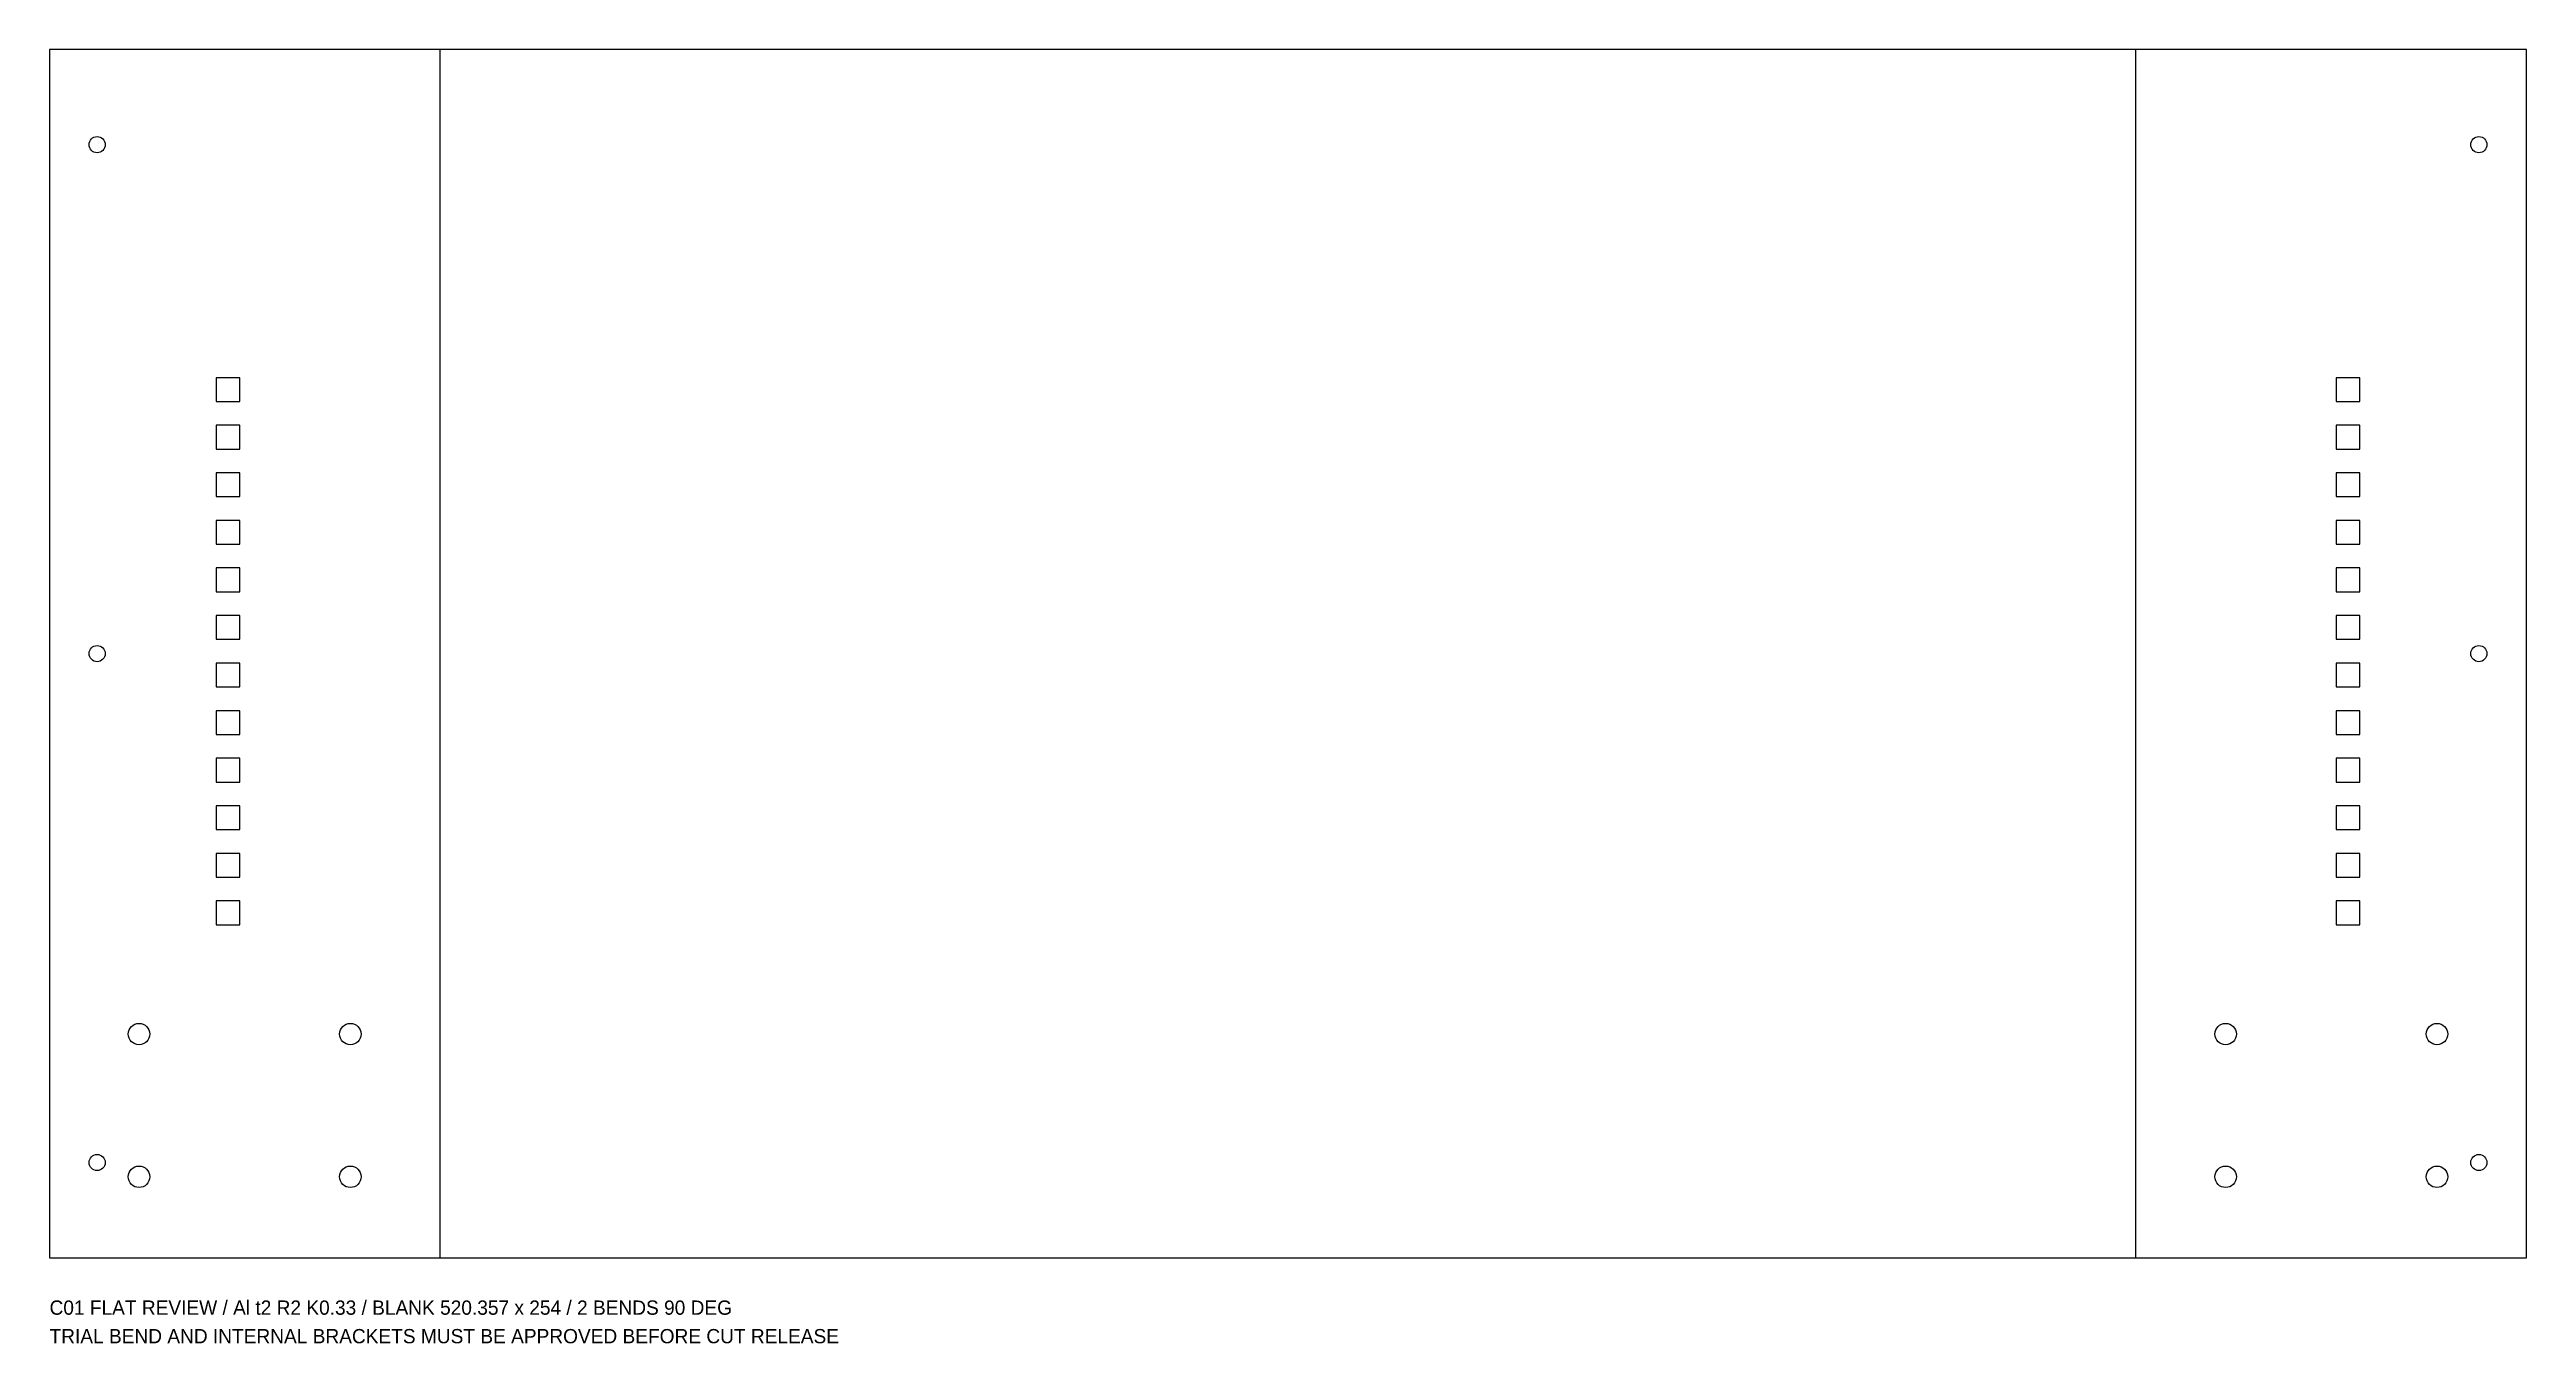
# Model space of a CAD drawing. Header units: millimetres. Extents: x 0 to 520, y -18 to 254.
import ezdxf

# ---------------------------------------------------------------- set-up
doc = ezdxf.new("R2010")
doc.units = ezdxf.units.MM
for name, color, linetype in [('BEND', 4, 'Continuous'), ('CUT', 7, 'Continuous'), ('TEXT', 3, 'Continuous')]:
    doc.layers.add(name, color=color, linetype=linetype)

msp = doc.modelspace()

# ---------------------------------------------------------------- linework, layer by layer
at = {"layer": 'BEND'}
for p, q in [((82.09, 0), (82.09, 254)), ((438.27, 0), (438.27, 254))]:
    msp.add_line(p, q, dxfattribs=at)
at = {"layer": 'CUT'}
for points in [[(0, 0), (520.36, 0), (520.36, 254), (0, 254)], [(35, 180), (40, 180), (40, 185), (35, 185)], [(480.36, 180), (485.36, 180), (485.36, 185), (480.36, 185)], [(35, 170), (40, 170), (40, 175), (35, 175)], [(480.36, 170), (485.36, 170), (485.36, 175), (480.36, 175)], [(35, 160), (40, 160), (40, 165), (35, 165)], [(480.36, 160), (485.36, 160), (485.36, 165), (480.36, 165)], [(35, 150), (40, 150), (40, 155), (35, 155)], [(480.36, 150), (485.36, 150), (485.36, 155), (480.36, 155)], [(35, 140), (40, 140), (40, 145), (35, 145)], [(480.36, 140), (485.36, 140), (485.36, 145), (480.36, 145)], [(35, 130), (40, 130), (40, 135), (35, 135)], [(480.36, 130), (485.36, 130), (485.36, 135), (480.36, 135)], [(35, 120), (40, 120), (40, 125), (35, 125)], [(480.36, 120), (485.36, 120), (485.36, 125), (480.36, 125)], [(35, 110), (40, 110), (40, 115), (35, 115)], [(480.36, 110), (485.36, 110), (485.36, 115), (480.36, 115)], [(35, 100), (40, 100), (40, 105), (35, 105)], [(480.36, 100), (485.36, 100), (485.36, 105), (480.36, 105)], [(35, 90), (40, 90), (40, 95), (35, 95)], [(480.36, 90), (485.36, 90), (485.36, 95), (480.36, 95)], [(35, 80), (40, 80), (40, 85), (35, 85)], [(480.36, 80), (485.36, 80), (485.36, 85), (480.36, 85)], [(35, 70), (40, 70), (40, 75), (35, 75)], [(480.36, 70), (485.36, 70), (485.36, 75), (480.36, 75)]]:
    msp.add_lwpolyline(points, close=True, dxfattribs=at)
for centre, radius in [((10, 234), 1.7), ((510.36, 234), 1.7), ((10, 127), 1.7), ((510.36, 127), 1.7), ((18.8, 47), 2.25), ((63.2, 47), 2.25), ((457.16, 47), 2.25), ((501.56, 47), 2.25), ((10, 20), 1.7), ((510.36, 20), 1.7), ((18.8, 17), 2.25), ((63.2, 17), 2.25), ((457.16, 17), 2.25), ((501.56, 17), 2.25)]:
    msp.add_circle(centre, radius, dxfattribs=at)

# ---------------------------------------------------------------- texts
at = {"layer": 'TEXT'}
for s, p in [('C01 FLAT REVIEW / Al t2 R2 K0.33 / BLANK 520.357 x 254 / 2 BENDS 90 DEG', (0, -12)), ('TRIAL BEND AND INTERNAL BRACKETS MUST BE APPROVED BEFORE CUT RELEASE', (0, -18))]:
    msp.add_text(s, height=3, dxfattribs=at).set_placement(p)

doc.saveas('drawing.dxf')
